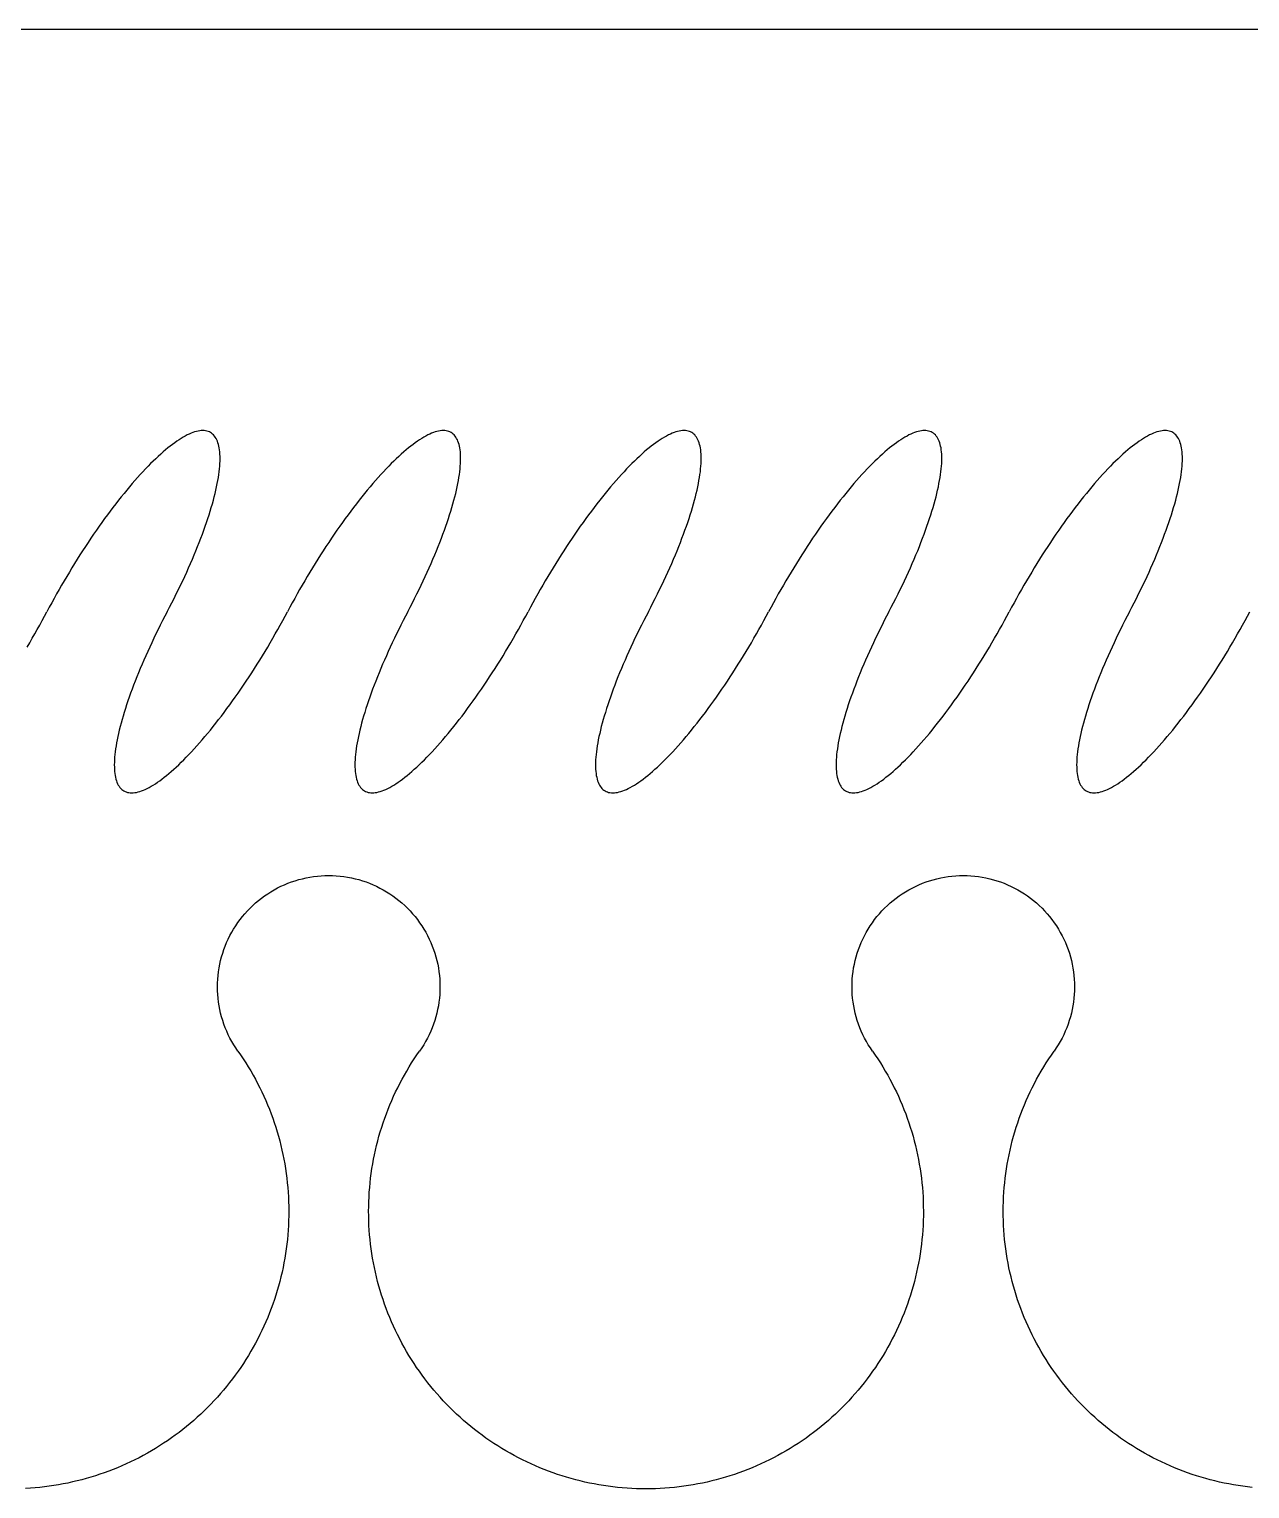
# Model space of a CAD drawing. Header units: millimetres. Extents: x -187744 to 2148, y -49419 to 6550.
# Drawn here: x -7706.7 to -7609.3, y -6877.8 to -6761.5 of the extents above; entities that cross this region are included whole.
import ezdxf

# ---------------------------------------------------------------- set-up
doc = ezdxf.new("R2010")
doc.units = ezdxf.units.MM
doc.header["$LTSCALE"] = 1000
doc.header["$MEASUREMENT"] = 0
doc.layers.add('A-WINDOW', color=12, linetype='Continuous')
doc.layers.add('FF-FURNA', color=40, linetype='Continuous')

# ---------------------------------------------------------------- blocks, each defined once
blk = doc.blocks.new('DRAPES2')
at = {"linetype": 'ByBlock'}
for points in [[(241.473, 97.5723, 0), (242.225, 97.4885, 0), (242.974, 97.3919, 0), (243.722, 97.2825, 0), (244.468, 97.1603, 0), (245.212, 97.0254, 0), (245.953, 96.8779, 0), (246.692, 96.7177, 0), (247.428, 96.5449, 0), (248.161, 96.3595, 0), (248.89, 96.1617, 0), (249.616, 95.9514, 0), (250.339, 95.7288, 0), (251.057, 95.4938, 0), (251.772, 95.2466, 0), (252.482, 94.9873, 0), (253.187, 94.7159, 0), (253.888, 94.4324, 0), (254.584, 94.137, 0), (255.274, 93.8298, 0), (255.96, 93.5109, 0), (256.639, 93.1802, 0), (257.313, 92.8381, 0), (257.981, 92.4844, 0), (258.643, 92.1194, 0), (259.299, 91.7431, 0), (259.948, 91.3557, 0), (260.59, 90.9573, 0), (261.226, 90.548, 0), (261.854, 90.1278, 0), (262.475, 89.697, 0), (263.089, 89.2557, 0), (263.695, 88.8039, 0), (264.293, 88.3418, 0), (264.884, 87.8696, 0), (265.466, 87.3874, 0), (266.039, 86.8953, 0), (266.605, 86.3935, 0), (267.161, 85.8821, 0), (267.709, 85.3613, 0), (268.248, 84.8311, 0), (268.778, 84.2919, 0), (269.298, 83.7437, 0), (269.809, 83.1867, 0), (270.311, 82.621, 0), (270.802, 82.0469, 0), (271.284, 81.4644, 0), (271.756, 80.8738, 0), (272.217, 80.2752, 0), (272.669, 79.6688, 0), (273.11, 79.0548, 0), (273.54, 78.4334, 0), (273.96, 77.8047, 0), (274.368, 77.1689, 0), (274.766, 76.5263, 0), (275.153, 75.8769, 0), (275.529, 75.221, 0), (275.894, 74.5588, 0), (276.247, 73.8905, 0), (276.588, 73.2162, 0), (276.919, 72.5362, 0), (277.237, 71.8507, 0), (277.544, 71.1598, 0), (277.839, 70.4638, 0), (278.121, 69.7628, 0), (278.392, 69.0572, 0), (278.651, 68.347, 0), (278.898, 67.6324, 0), (279.132, 66.9138, 0), (279.354, 66.1913, 0), (279.564, 65.4651, 0), (279.761, 64.7354, 0), (279.946, 64.0024, 0), (280.118, 63.2664, 0), (280.278, 62.5275, 0), (280.425, 61.7861, 0), (280.559, 61.0422, 0), (280.681, 60.2962, 0), (280.79, 59.5482, 0), (280.886, 58.7984, 0), (280.969, 58.0471, 0), (281.039, 57.2945, 0), (281.097, 56.5408, 0), (281.142, 55.7862, 0), (281.173, 55.031, 0), (281.192, 54.2753, 0), (281.198, 53.5194, 0), (281.191, 52.7636, 0), (281.171, 52.0079, 0), (281.139, 51.2528, 0), (281.093, 50.4982, 0), (281.034, 49.7446, 0), (280.963, 48.9921, 0), (280.879, 48.2409, 0), (280.781, 47.4913, 0), (280.672, 46.7434, 0), (280.549, 45.9975, 0), (280.414, 45.2539, 0), (280.266, 44.5126, 0), (280.105, 43.774, 0), (279.932, 43.0382, 0), (279.746, 42.3055, 0), (279.548, 41.5761, 0), (279.337, 40.8502, 0), (279.114, 40.1279, 0), (278.878, 39.4096, 0), (278.631, 38.6955, 0), (278.371, 37.9856, 0), (278.099, 37.2803, 0), (277.815, 36.5797, 0), (277.519, 35.8841, 0), (277.212, 35.1937, 0), (276.892, 34.5086, 0), (276.561, 33.829, 0), (276.219, 33.1552, 0), (275.864, 32.4874, 0), (275.499, 31.8257, 0), (275.122, 31.1703, 0), (274.735, 30.5215, 0), (274.336, 29.8794, 0), (273.926, 29.2442, 0), (273.505, 28.6161, 0), (273.074, 27.9953, 0)], [(302.06, 27.9936, 0), (301.629, 28.6145, 0), (301.208, 29.2427, 0), (300.799, 29.8779, 0), (300.4, 30.5201, 0), (300.012, 31.1689, 0), (299.635, 31.8243, 0), (299.27, 32.4861, 0), (298.916, 33.154, 0), (298.574, 33.8278, 0), (298.243, 34.5074, 0), (297.923, 35.1925, 0), (297.616, 35.883, 0), (297.32, 36.5786, 0), (297.036, 37.2792, 0), (296.764, 37.9846, 0), (296.505, 38.6944, 0), (296.257, 39.4086, 0), (296.022, 40.127, 0), (295.799, 40.8492, 0), (295.588, 41.5752, 0), (295.39, 42.3046, 0), (295.204, 43.0373, 0), (295.031, 43.7731, 0), (294.87, 44.5118, 0), (294.722, 45.253, 0), (294.587, 45.9967, 0), (294.465, 46.7426, 0), (294.355, 47.4905, 0), (294.258, 48.2402, 0), (294.174, 48.9914, 0), (294.102, 49.7439, 0), (294.044, 50.4975, 0), (293.998, 51.252, 0), (293.966, 52.0072, 0), (293.946, 52.7628, 0), (293.939, 53.5187, 0), (293.945, 54.2746, 0), (293.964, 55.0302, 0), (293.996, 55.7855, 0), (294.04, 56.54, 0), (294.098, 57.2937, 0), (294.168, 58.0463, 0), (294.252, 58.7976, 0), (294.348, 59.5474, 0), (294.457, 60.2954, 0), (294.578, 61.0414, 0), (294.713, 61.7853, 0), (294.86, 62.5267, 0), (295.02, 63.2655, 0), (295.192, 64.0015, 0), (295.377, 64.7345, 0), (295.574, 65.4641, 0), (295.784, 66.1903, 0), (296.006, 66.9128, 0), (296.241, 67.6314, 0), (296.488, 68.3459, 0), (296.746, 69.0561, 0), (297.017, 69.7618, 0), (297.3, 70.4627, 0), (297.595, 71.1587, 0), (297.902, 71.8495, 0), (298.221, 72.535, 0), (298.551, 73.215, 0), (298.893, 73.8892, 0), (299.246, 74.5575, 0), (299.61, 75.2197, 0), (299.986, 75.8755, 0), (300.373, 76.5248, 0), (300.771, 77.1674, 0), (301.18, 77.8032, 0), (301.6, 78.4318, 0), (302.03, 79.0532, 0), (302.471, 79.6671, 0), (302.923, 80.2735, 0), (303.384, 80.872, 0), (303.856, 81.4625, 0), (304.338, 82.0449, 0), (304.83, 82.619, 0), (305.331, 83.1846, 0), (305.842, 83.7416, 0), (306.363, 84.2898, 0), (306.893, 84.8289, 0), (307.431, 85.359, 0), (307.979, 85.8798, 0), (308.536, 86.3911, 0), (309.101, 86.8929, 0), (309.675, 87.3849, 0), (310.257, 87.867, 0), (310.848, 88.3392, 0), (311.446, 88.8012, 0), (312.052, 89.2529, 0), (312.666, 89.6942, 0), (313.287, 90.1249, 0), (313.915, 90.545, 0), (314.551, 90.9542, 0), (315.193, 91.3526, 0), (315.842, 91.7399, 0), (316.498, 92.1161, 0), (317.16, 92.481, 0), (317.828, 92.8346, 0), (318.502, 93.1767, 0), (319.182, 93.5073, 0), (319.867, 93.8262, 0), (320.558, 94.1333, 0), (321.254, 94.4286, 0), (321.955, 94.712, 0), (322.66, 94.9833, 0), (323.37, 95.2426, 0), (324.084, 95.4897, 0), (324.803, 95.7245, 0), (325.525, 95.9471, 0), (326.251, 96.1573, 0), (326.981, 96.355, 0), (327.714, 96.5403, 0), (328.45, 96.713, 0), (329.188, 96.8731, 0), (329.93, 97.0206, 0), (330.674, 97.1554, 0), (331.42, 97.2775, 0), (332.168, 97.3868, 0), (332.917, 97.4834, 0), (333.669, 97.5671, 0), (334.421, 97.6379, 0), (335.175, 97.6959, 0), (335.929, 97.741, 0), (336.685, 97.7733, 0), (337.44, 97.7926, 0), (338.196, 97.799, 0)], [(338.196, 97.799, 0), (338.952, 97.7925, 0), (339.708, 97.7731, 0), (340.463, 97.7408, 0), (341.217, 97.6956, 0), (341.971, 97.6375, 0), (342.723, 97.5665, 0), (343.475, 97.4827, 0), (344.224, 97.3861, 0), (344.972, 97.2767, 0), (345.718, 97.1546, 0), (346.462, 97.0197, 0), (347.203, 96.8721, 0), (347.942, 96.7119, 0), (348.678, 96.5391, 0), (349.411, 96.3538, 0), (350.14, 96.1559, 0), (350.866, 95.9457, 0), (351.589, 95.723, 0), (352.307, 95.4881, 0), (353.022, 95.2409, 0), (353.732, 94.9815, 0), (354.437, 94.7101, 0), (355.138, 94.4267, 0), (355.834, 94.1313, 0), (356.524, 93.8241, 0), (357.21, 93.5051, 0), (357.889, 93.1745, 0), (358.563, 92.8323, 0), (359.231, 92.4787, 0), (359.893, 92.1136, 0), (360.549, 91.7374, 0), (361.198, 91.35, 0), (361.84, 90.9516, 0), (362.476, 90.5422, 0), (363.104, 90.1221, 0), (363.725, 89.6913, 0), (364.339, 89.2499, 0), (364.945, 88.7981, 0), (365.543, 88.3361, 0), (366.134, 87.8639, 0), (366.716, 87.3816, 0), (367.289, 86.8896, 0), (367.855, 86.3877, 0), (368.411, 85.8763, 0), (368.959, 85.3555, 0), (369.498, 84.8254, 0), (370.028, 84.2861, 0), (370.548, 83.7379, 0), (371.059, 83.1809, 0), (371.561, 82.6152, 0), (372.052, 82.0411, 0), (372.534, 81.4586, 0), (373.006, 80.868, 0), (373.467, 80.2694, 0), (373.919, 79.6631, 0), (374.36, 79.0491, 0), (374.79, 78.4276, 0), (375.21, 77.7989, 0), (375.618, 77.1632, 0), (376.016, 76.5205, 0), (376.403, 75.8712, 0), (376.779, 75.2153, 0), (377.144, 74.5531, 0), (377.497, 73.8847, 0), (377.838, 73.2105, 0), (378.169, 72.5305, 0), (378.487, 71.8449, 0), (378.794, 71.1541, 0), (379.089, 70.458, 0), (379.371, 69.7571, 0), (379.642, 69.0514, 0), (379.901, 68.3412, 0), (380.148, 67.6267, 0), (380.382, 66.908, 0), (380.604, 66.1855, 0), (380.814, 65.4593, 0), (381.011, 64.7296, 0), (381.196, 63.9966, 0), (381.368, 63.2606, 0), (381.528, 62.5218, 0), (381.675, 61.7803, 0), (381.809, 61.0365, 0), (381.931, 60.2904, 0), (382.04, 59.5424, 0), (382.136, 58.7926, 0), (382.219, 58.0413, 0), (382.289, 57.2887, 0), (382.347, 56.535, 0), (382.392, 55.7804, 0), (382.423, 55.0252, 0), (382.442, 54.2695, 0), (382.448, 53.5137, 0), (382.441, 52.7578, 0), (382.421, 52.0022, 0), (382.389, 51.247, 0), (382.343, 50.4925, 0), (382.284, 49.7389, 0), (382.213, 48.9863, 0), (382.129, 48.2352, 0), (382.031, 47.4855, 0), (381.922, 46.7377, 0), (381.799, 45.9918, 0), (381.664, 45.2481, 0), (381.516, 44.5068, 0), (381.355, 43.7682, 0), (381.182, 43.0325, 0), (380.996, 42.2998, 0), (380.798, 41.5703, 0), (380.587, 40.8444, 0), (380.364, 40.1222, 0), (380.128, 39.4039, 0), (379.881, 38.6897, 0), (379.621, 37.9798, 0), (379.349, 37.2745, 0), (379.065, 36.574, 0), (378.769, 35.8784, 0), (378.462, 35.1879, 0), (378.142, 34.5028, 0), (377.811, 33.8233, 0), (377.469, 33.1495, 0), (377.114, 32.4816, 0), (376.749, 31.8199, 0), (376.372, 31.1646, 0), (375.985, 30.5158, 0), (375.586, 29.8737, 0), (375.176, 29.2384, 0), (374.755, 28.6103, 0), (374.324, 27.9895, 0)], [(403.31, 27.9878, 0), (402.879, 28.6087, 0), (402.458, 29.2369, 0), (402.049, 29.8721, 0), (401.65, 30.5143, 0), (401.262, 31.1632, 0), (400.885, 31.8186, 0), (400.52, 32.4803, 0), (400.166, 33.1482, 0), (399.824, 33.822, 0), (399.493, 34.5016, 0), (399.173, 35.1867, 0), (398.866, 35.8772, 0), (398.57, 36.5729, 0), (398.286, 37.2735, 0), (398.014, 37.9788, 0), (397.755, 38.6887, 0), (397.507, 39.4029, 0), (397.272, 40.1212, 0), (397.049, 40.8435, 0), (396.838, 41.5694, 0), (396.64, 42.2989, 0), (396.454, 43.0316, 0), (396.281, 43.7674, 0), (396.12, 44.506, 0), (395.972, 45.2473, 0), (395.837, 45.991, 0), (395.715, 46.7369, 0), (395.605, 47.4848, 0), (395.508, 48.2344, 0), (395.424, 48.9856, 0), (395.352, 49.7381, 0), (395.294, 50.4917, 0), (395.248, 51.2463, 0), (395.216, 52.0015, 0), (395.196, 52.7571, 0), (395.189, 53.513, 0), (395.195, 54.2688, 0), (395.214, 55.0245, 0), (395.246, 55.7797, 0), (395.29, 56.5343, 0), (395.348, 57.288, 0), (395.418, 58.0406, 0), (395.502, 58.7919, 0), (395.598, 59.5416, 0), (395.707, 60.2896, 0), (395.828, 61.0357, 0), (395.963, 61.7795, 0), (396.11, 62.521, 0), (396.27, 63.2598, 0), (396.442, 63.9958, 0), (396.627, 64.7287, 0), (396.824, 65.4584, 0), (397.034, 66.1846, 0), (397.256, 66.9071, 0), (397.491, 67.6257, 0), (397.738, 68.3402, 0), (397.996, 69.0504, 0), (398.267, 69.756, 0), (398.55, 70.4569, 0), (398.845, 71.1529, 0), (399.152, 71.8438, 0), (399.471, 72.5293, 0), (399.801, 73.2092, 0), (400.143, 73.8835, 0), (400.496, 74.5517, 0), (400.86, 75.2139, 0), (401.236, 75.8697, 0), (401.623, 76.5191, 0), (402.021, 77.1617, 0), (402.43, 77.7974, 0), (402.85, 78.426, 0), (403.28, 79.0474, 0), (403.721, 79.6614, 0), (404.173, 80.2677, 0), (404.634, 80.8662, 0), (405.106, 81.4568, 0), (405.588, 82.0392, 0), (406.08, 82.6133, 0), (406.581, 83.1789, 0), (407.092, 83.7358, 0), (407.613, 84.284, 0), (408.143, 84.8232, 0), (408.681, 85.3532, 0), (409.229, 85.874, 0), (409.786, 86.3853, 0), (410.351, 86.8871, 0), (410.925, 87.3791, 0), (411.507, 87.8613, 0), (412.098, 88.3334, 0), (412.696, 88.7954, 0), (413.302, 89.2471, 0), (413.916, 89.6884, 0), (414.537, 90.1191, 0), (415.165, 90.5392, 0), (415.801, 90.9485, 0), (416.443, 91.3468, 0), (417.092, 91.7342, 0), (417.748, 92.1104, 0), (418.41, 92.4753, 0), (419.078, 92.8289, 0), (419.752, 93.171, 0), (420.432, 93.5015, 0), (421.117, 93.8204, 0), (421.808, 94.1275, 0), (422.504, 94.4228, 0), (423.205, 94.7062, 0), (423.91, 94.9775, 0), (424.62, 95.2368, 0), (425.334, 95.4839, 0), (426.053, 95.7188, 0), (426.775, 95.9413, 0), (427.501, 96.1515, 0), (428.231, 96.3493, 0), (428.964, 96.5345, 0), (429.7, 96.7073, 0), (430.438, 96.8674, 0), (431.18, 97.0149, 0), (431.924, 97.1497, 0), (432.67, 97.2717, 0), (433.418, 97.3811, 0), (434.167, 97.4776, 0), (434.919, 97.5613, 0), (435.671, 97.6322, 0), (436.425, 97.6902, 0), (437.179, 97.7353, 0)], [(302.06, 27.9936, 0), (302.401, 27.4926, 0), (302.726, 26.9802, 0), (303.032, 26.4571, 0), (303.321, 25.9238, 0), (303.591, 25.3809, 0), (303.842, 24.8291, 0), (304.075, 24.2691, 0), (304.288, 23.7014, 0), (304.482, 23.1268, 0), (304.656, 22.546, 0), (304.81, 21.9595, 0), (304.944, 21.3681, 0), (305.057, 20.7724, 0), (305.15, 20.1733, 0), (305.223, 19.5713, 0), (305.275, 18.9672, 0), (305.307, 18.3616, 0), (305.317, 17.7553, 0), (305.307, 17.1491, 0), (305.277, 16.5435, 0), (305.225, 15.9393, 0), (305.153, 15.3372, 0), (305.061, 14.7379, 0), (304.948, 14.1422, 0), (304.815, 13.5506, 0), (304.661, 12.9639, 0), (304.488, 12.3829, 0), (304.295, 11.808, 0), (304.082, 11.2401, 0), (303.851, 10.6798, 0), (303.6, 10.1278, 0), (303.33, 9.5846, 0), (303.042, 9.05095, 0), (302.736, 8.52744, 0), (302.413, 8.01469, 0), (302.072, 7.5133, 0), (301.714, 7.02384, 0), (301.339, 6.5469, 0), (300.949, 6.08302, 0), (300.543, 5.63275, 0), (300.121, 5.19661, 0), (299.686, 4.77512, 0), (299.235, 4.36876, 0), (298.772, 3.97801, 0), (298.295, 3.60332, 0), (297.806, 3.24514, 0), (297.305, 2.90388, 0), (296.792, 2.57993, 0), (296.269, 2.27368, 0), (295.735, 1.98549, 0), (295.192, 1.71568, 0), (294.64, 1.46458, 0), (294.08, 1.23247, 0), (293.512, 1.01964, 0), (292.937, 0.826322, 0), (292.356, 0.652746, 0), (291.77, 0.499115, 0), (291.178, 0.365609, 0), (290.583, 0.252383, 0), (289.984, 0.159569, 0), (289.381, 0.087275, 0), (288.777, 0.035586, 0), (288.172, 0.004563, 0), (287.565, -0.00576, 0), (286.959, 0.004632, 0), (286.354, 0.035724, 0), (285.749, 0.087482, 0), (285.147, 0.159844, 0), (284.548, 0.252726, 0), (283.953, 0.36602, 0), (283.361, 0.499594, 0), (282.774, 0.653291, 0), (282.194, 0.826933, 0), (281.619, 1.02032, 0), (281.051, 1.23322, 0), (280.491, 1.46538, 0), (279.939, 1.71655, 0), (279.396, 1.98641, 0), (278.863, 2.27467, 0), (278.339, 2.58098, 0), (277.827, 2.90498, 0), (277.325, 3.2463, 0), (276.836, 3.60454, 0), (276.36, 3.97928, 0), (275.896, 4.37009, 0), (275.446, 4.7765, 0), (275.01, 5.19804, 0), (274.589, 5.63422, 0), (274.183, 6.08454, 0), (273.792, 6.54846, 0), (273.418, 7.02545, 0), (273.06, 7.51495, 0), (272.719, 8.01638, 0), (272.395, 8.52917, 0), (272.09, 9.05271, 0), (271.802, 9.5864, 0), (271.532, 10.1296, 0), (271.281, 10.6817, 0), (271.05, 11.242, 0), (270.837, 11.8099, 0), (270.644, 12.3848, 0), (270.471, 12.9659, 0), (270.318, 13.5526, 0), (270.185, 14.1441, 0), (270.072, 14.7399, 0), (269.979, 15.3392, 0), (269.908, 15.9413, 0), (269.856, 16.5455, 0), (269.826, 17.1511, 0), (269.816, 17.7574, 0), (269.826, 18.3636, 0), (269.858, 18.9692, 0), (269.91, 19.5733, 0), (269.983, 20.1753, 0), (270.076, 20.7744, 0), (270.19, 21.37, 0), (270.324, 21.9614, 0), (270.478, 22.5479, 0), (270.652, 23.1288, 0), (270.846, 23.7033, 0), (271.059, 24.271, 0), (271.291, 24.831, 0), (271.543, 25.3827, 0), (271.813, 25.9256, 0), (272.102, 26.4588, 0), (272.408, 26.982, 0), (272.733, 27.4943, 0), (273.074, 27.9953, 0)], [(403.31, 27.9878, 0), (403.651, 27.4868, 0), (403.976, 26.9745, 0), (404.282, 26.4513, 0), (404.571, 25.918, 0), (404.841, 25.3751, 0), (405.092, 24.8234, 0), (405.325, 24.2633, 0), (405.538, 23.6957, 0), (405.732, 23.1211, 0), (405.906, 22.5402, 0), (406.06, 21.9537, 0), (406.194, 21.3623, 0), (406.307, 20.7667, 0), (406.4, 20.1675, 0), (406.473, 19.5655, 0), (406.525, 18.9614, 0), (406.557, 18.3558, 0), (406.567, 17.7496, 0), (406.557, 17.1433, 0), (406.527, 16.5377, 0), (406.475, 15.9335, 0), (406.403, 15.3314, 0), (406.311, 14.7322, 0), (406.198, 14.1364, 0), (406.065, 13.5449, 0), (405.911, 12.9582, 0), (405.738, 12.3771, 0), (405.545, 11.8023, 0), (405.332, 11.2344, 0), (405.101, 10.6741, 0), (404.85, 10.122, 0), (404.58, 9.57884, 0), (404.292, 9.04519, 0), (403.986, 8.52168, 0), (403.663, 8.00893, 0), (403.322, 7.50754, 0), (402.964, 7.01808, 0), (402.589, 6.54114, 0), (402.199, 6.07726, 0), (401.793, 5.62699, 0), (401.371, 5.19085, 0), (400.936, 4.76936, 0), (400.485, 4.363, 0), (400.022, 3.97225, 0), (399.545, 3.59756, 0), (399.056, 3.23938, 0), (398.555, 2.89812, 0), (398.042, 2.57417, 0), (397.519, 2.26792, 0), (396.985, 1.97973, 0), (396.442, 1.70992, 0), (395.89, 1.45882, 0), (395.33, 1.22671, 0), (394.762, 1.01388, 0), (394.187, 0.820562, 0), (393.606, 0.646986, 0), (393.02, 0.493356, 0), (392.428, 0.359849, 0), (391.833, 0.246623, 0), (391.234, 0.153809, 0), (390.631, 0.081515, 0), (390.027, 0.029826, 0), (389.422, -0.001197, 0), (388.815, -0.011519, 0), (388.209, -0.001128, 0), (387.604, 0.029964, 0), (386.999, 0.081722, 0), (386.397, 0.154084, 0), (385.798, 0.246966, 0), (385.203, 0.36026, 0), (384.611, 0.493834, 0), (384.024, 0.647531, 0), (383.444, 0.821173, 0), (382.869, 1.01456, 0), (382.301, 1.22746, 0), (381.741, 1.45962, 0), (381.189, 1.71079, 0), (380.646, 1.98065, 0), (380.113, 2.26891, 0), (379.589, 2.57522, 0), (379.077, 2.89922, 0), (378.575, 3.24054, 0), (378.086, 3.59878, 0), (377.61, 3.97352, 0), (377.146, 4.36433, 0), (376.696, 4.77074, 0), (376.26, 5.19228, 0), (375.839, 5.62846, 0), (375.433, 6.07878, 0), (375.042, 6.5427, 0), (374.668, 7.01969, 0), (374.31, 7.50919, 0), (373.969, 8.01062, 0), (373.645, 8.52341, 0), (373.34, 9.04695, 0), (373.052, 9.58064, 0), (372.782, 10.1238, 0), (372.531, 10.6759, 0), (372.3, 11.2363, 0), (372.087, 11.8042, 0), (371.894, 12.379, 0), (371.721, 12.9601, 0), (371.568, 13.5468, 0), (371.435, 14.1384, 0), (371.322, 14.7342, 0), (371.229, 15.3334, 0), (371.158, 15.9355, 0), (371.106, 16.5397, 0), (371.076, 17.1453, 0), (371.066, 17.7516, 0), (371.076, 18.3579, 0), (371.108, 18.9634, 0), (371.16, 19.5675, 0), (371.233, 20.1695, 0), (371.326, 20.7687, 0), (371.44, 21.3643, 0), (371.574, 21.9557, 0), (371.728, 22.5421, 0), (371.902, 23.123, 0), (372.096, 23.6976, 0), (372.309, 24.2652, 0), (372.541, 24.8252, 0), (372.793, 25.377, 0), (373.063, 25.9198, 0), (373.352, 26.4531, 0), (373.658, 26.9762, 0), (373.983, 27.4885, 0), (374.324, 27.9895, 0)]]:
    blk.add_polyline3d(points, dxfattribs=at)
blk = doc.blocks.new('06BDR-PR2')
for points in [[(362.246, 0, 0), (362.617, 0.70889, 0), (362.983, 1.41736, 0), (363.343, 2.12497, 0), (363.696, 2.8313, 0), (364.042, 3.53593, 0), (364.382, 4.23843, 0), (364.714, 4.93837, 0), (365.04, 5.63534, 0), (365.357, 6.32892, 0), (365.668, 7.01868, 0), (365.97, 7.70421, 0), (366.264, 8.38511, 0), (366.55, 9.06095, 0), (366.828, 9.73134, 0), (367.097, 10.3959, 0), (367.358, 11.0541, 0), (367.609, 11.7057, 0), (367.852, 12.3503, 0), (368.085, 12.9874, 0), (368.309, 13.6167, 0), (368.524, 14.2378, 0), (368.729, 14.8503, 0), (368.925, 15.4538, 0), (369.11, 16.0481, 0), (369.286, 16.6327, 0), (369.452, 17.2073, 0), (369.607, 17.7715, 0), (369.753, 18.325, 0), (369.888, 18.8674, 0), (370.012, 19.3985, 0), (370.127, 19.9179, 0), (370.23, 20.4254, 0), (370.323, 20.9205, 0), (370.406, 21.403, 0), (370.478, 21.8726, 0), (370.539, 22.329, 0), (370.589, 22.772, 0), (370.628, 23.2013, 0), (370.657, 23.6166, 0), (370.675, 24.0177, 0), (370.682, 24.4043, 0), (370.678, 24.7762, 0), (370.663, 25.1332, 0), (370.637, 25.475, 0), (370.601, 25.8015, 0), (370.553, 26.1125, 0), (370.495, 26.4077, 0), (370.426, 26.687, 0), (370.347, 26.9503, 0), (370.257, 27.1973, 0), (370.156, 27.4279, 0), (370.044, 27.642, 0), (369.923, 27.8395, 0), (369.79, 28.0201, 0), (369.648, 28.1839, 0), (369.495, 28.3308, 0), (369.332, 28.4605, 0), (369.159, 28.5732, 0), (368.976, 28.6686, 0), (368.783, 28.7467, 0), (368.581, 28.8075, 0), (368.369, 28.851, 0), (368.147, 28.8771, 0), (367.916, 28.8858, 0), (367.676, 28.8771, 0), (367.427, 28.851, 0), (367.169, 28.8075, 0), (366.902, 28.7467, 0), (366.627, 28.6686, 0), (366.343, 28.5732, 0), (366.051, 28.4605, 0), (365.751, 28.3308, 0), (365.443, 28.1839, 0), (365.127, 28.0201, 0), (364.804, 27.8395, 0), (364.473, 27.642, 0), (364.135, 27.4279, 0), (363.791, 27.1973, 0), (363.439, 26.9503, 0), (363.082, 26.687, 0), (362.717, 26.4077, 0), (362.347, 26.1125, 0), (361.971, 25.8015, 0), (361.59, 25.475, 0), (361.203, 25.1332, 0), (360.811, 24.7762, 0), (360.413, 24.4043, 0), (360.012, 24.0177, 0), (359.606, 23.6166, 0), (359.195, 23.2013, 0), (358.781, 22.772, 0), (358.363, 22.329, 0), (357.941, 21.8726, 0), (357.517, 21.403, 0), (357.089, 20.9205, 0), (356.659, 20.4254, 0), (356.226, 19.9179, 0), (355.791, 19.3985, 0), (355.355, 18.8674, 0), (354.916, 18.325, 0), (354.477, 17.7715, 0), (354.036, 17.2073, 0), (353.594, 16.6327, 0), (353.152, 16.0481, 0), (352.709, 15.4538, 0), (352.267, 14.8503, 0), (351.825, 14.2378, 0), (351.383, 13.6167, 0), (350.942, 12.9874, 0), (350.502, 12.3503, 0), (350.063, 11.7057, 0), (349.626, 11.0541, 0), (349.19, 10.3959, 0), (348.757, 9.73134, 0), (348.326, 9.06095, 0), (347.898, 8.38511, 0), (347.472, 7.70421, 0), (347.05, 7.01868, 0), (346.631, 6.32892, 0), (346.216, 5.63534, 0), (345.804, 4.93837, 0), (345.397, 4.23843, 0), (344.994, 3.53593, 0), (344.595, 2.8313, 0), (344.202, 2.12497, 0), (343.813, 1.41736, 0), (343.43, 0.70889, 0), (343.053, 0, 0)], [(400.631, 0, 0), (401.003, 0.70889, 0), (401.369, 1.41736, 0), (401.728, 2.12497, 0), (402.081, 2.8313, 0), (402.428, 3.53593, 0), (402.767, 4.23843, 0), (403.1, 4.93837, 0), (403.425, 5.63534, 0), (403.743, 6.32892, 0), (404.053, 7.01868, 0), (404.355, 7.70421, 0), (404.65, 8.38511, 0), (404.936, 9.06095, 0), (405.214, 9.73134, 0), (405.483, 10.3959, 0), (405.743, 11.0541, 0), (405.995, 11.7057, 0), (406.237, 12.3503, 0), (406.471, 12.9874, 0), (406.695, 13.6167, 0), (406.91, 14.2378, 0), (407.115, 14.8503, 0), (407.31, 15.4538, 0), (407.496, 16.0481, 0), (407.672, 16.6327, 0), (407.837, 17.2073, 0), (407.993, 17.7715, 0), (408.138, 18.325, 0), (408.273, 18.8674, 0), (408.398, 19.3985, 0), (408.512, 19.9179, 0), (408.616, 20.4254, 0), (408.709, 20.9205, 0), (408.791, 21.403, 0), (408.863, 21.8726, 0), (408.924, 22.329, 0), (408.974, 22.772, 0), (409.014, 23.2013, 0), (409.043, 23.6166, 0), (409.06, 24.0177, 0), (409.067, 24.4043, 0), (409.063, 24.7762, 0), (409.048, 25.1332, 0), (409.023, 25.475, 0), (408.986, 25.8015, 0), (408.939, 26.1125, 0), (408.881, 26.4077, 0), (408.812, 26.687, 0), (408.732, 26.9503, 0), (408.642, 27.1973, 0), (408.541, 27.4279, 0), (408.43, 27.642, 0), (408.308, 27.8395, 0), (408.176, 28.0201, 0), (408.033, 28.1839, 0), (407.881, 28.3308, 0), (407.718, 28.4605, 0), (407.545, 28.5732, 0), (407.362, 28.6686, 0), (407.169, 28.7467, 0), (406.966, 28.8075, 0), (406.754, 28.851, 0), (406.533, 28.8771, 0), (406.302, 28.8858, 0), (406.062, 28.8771, 0), (405.812, 28.851, 0), (405.554, 28.8075, 0), (405.288, 28.7467, 0), (405.012, 28.6686, 0), (404.728, 28.5732, 0), (404.436, 28.4605, 0), (404.136, 28.3308, 0), (403.828, 28.1839, 0), (403.512, 28.0201, 0), (403.189, 27.8395, 0), (402.859, 27.642, 0), (402.521, 27.4279, 0), (402.176, 27.1973, 0), (401.825, 26.9503, 0), (401.467, 26.687, 0), (401.103, 26.4077, 0), (400.733, 26.1125, 0), (400.357, 25.8015, 0), (399.975, 25.475, 0), (399.588, 25.1332, 0), (399.196, 24.7762, 0), (398.799, 24.4043, 0), (398.397, 24.0177, 0), (397.991, 23.6166, 0), (397.581, 23.2013, 0), (397.166, 22.772, 0), (396.748, 22.329, 0), (396.327, 21.8726, 0), (395.902, 21.403, 0), (395.475, 20.9205, 0), (395.044, 20.4254, 0), (394.612, 19.9179, 0), (394.177, 19.3985, 0), (393.74, 18.8674, 0), (393.302, 18.325, 0), (392.862, 17.7715, 0), (392.421, 17.2073, 0), (391.98, 16.6327, 0), (391.538, 16.0481, 0), (391.095, 15.4538, 0), (390.652, 14.8503, 0), (390.21, 14.2378, 0), (389.768, 13.6167, 0), (389.327, 12.9874, 0), (388.887, 12.3503, 0), (388.448, 11.7057, 0), (388.011, 11.0541, 0), (387.576, 10.3959, 0), (387.143, 9.73134, 0), (386.712, 9.06095, 0), (386.283, 8.38511, 0), (385.858, 7.70421, 0), (385.436, 7.01868, 0), (385.017, 6.32892, 0), (384.601, 5.63534, 0), (384.19, 4.93837, 0), (383.782, 4.23843, 0), (383.379, 3.53593, 0), (382.981, 2.8313, 0), (382.588, 2.12497, 0), (382.199, 1.41736, 0), (381.816, 0.70889, 0), (381.438, 0, 0)], [(439.017, 0, 0), (439.389, 0.70889, 0), (439.754, 1.41736, 0), (440.114, 2.12497, 0), (440.467, 2.8313, 0), (440.814, 3.53593, 0), (441.153, 4.23843, 0), (441.486, 4.93837, 0), (441.811, 5.63534, 0), (442.129, 6.32892, 0), (442.439, 7.01868, 0), (442.741, 7.70421, 0), (443.035, 8.38511, 0), (443.321, 9.06095, 0), (443.599, 9.73134, 0), (443.868, 10.3959, 0), (444.129, 11.0541, 0), (444.38, 11.7057, 0), (444.623, 12.3503, 0), (444.856, 12.9874, 0), (445.081, 13.6167, 0), (445.295, 14.2378, 0), (445.5, 14.8503, 0), (445.696, 15.4538, 0), (445.881, 16.0481, 0), (446.057, 16.6327, 0), (446.223, 17.2073, 0), (446.378, 17.7715, 0), (446.524, 18.325, 0), (446.659, 18.8674, 0), (446.784, 19.3985, 0), (446.898, 19.9179, 0), (447.001, 20.4254, 0), (447.095, 20.9205, 0), (447.177, 21.403, 0), (447.249, 21.8726, 0), (447.31, 22.329, 0), (447.36, 22.772, 0), (447.4, 23.2013, 0), (447.428, 23.6166, 0), (447.446, 24.0177, 0), (447.453, 24.4043, 0), (447.449, 24.7762, 0), (447.434, 25.1332, 0), (447.408, 25.475, 0), (447.372, 25.8015, 0), (447.325, 26.1125, 0), (447.266, 26.4077, 0), (447.198, 26.687, 0), (447.118, 26.9503, 0), (447.028, 27.1973, 0), (446.927, 27.4279, 0), (446.816, 27.642, 0), (446.694, 27.8395, 0), (446.562, 28.0201, 0), (446.419, 28.1839, 0), (446.266, 28.3308, 0), (446.103, 28.4605, 0), (445.93, 28.5732, 0), (445.747, 28.6686, 0), (445.554, 28.7467, 0), (445.352, 28.8075, 0), (445.14, 28.851, 0), (444.918, 28.8771, 0), (444.687, 28.8858, 0), (444.447, 28.8771, 0), (444.198, 28.851, 0), (443.94, 28.8075, 0), (443.673, 28.7467, 0), (443.398, 28.6686, 0), (443.114, 28.5732, 0), (442.822, 28.4605, 0), (442.522, 28.3308, 0), (442.214, 28.1839, 0), (441.898, 28.0201, 0), (441.575, 27.8395, 0), (441.244, 27.642, 0), (440.907, 27.4279, 0), (440.562, 27.1973, 0), (440.211, 26.9503, 0), (439.853, 26.687, 0), (439.489, 26.4077, 0), (439.119, 26.1125, 0), (438.743, 25.8015, 0), (438.361, 25.475, 0), (437.974, 25.1332, 0), (437.582, 24.7762, 0), (437.185, 24.4043, 0), (436.783, 24.0177, 0), (436.377, 23.6166, 0), (435.966, 23.2013, 0), (435.552, 22.772, 0), (435.134, 22.329, 0), (434.713, 21.8726, 0), (434.288, 21.403, 0), (433.86, 20.9205, 0), (433.43, 20.4254, 0), (432.997, 19.9179, 0), (432.563, 19.3985, 0), (432.126, 18.8674, 0), (431.688, 18.325, 0), (431.248, 17.7715, 0), (430.807, 17.2073, 0), (430.365, 16.6327, 0), (429.923, 16.0481, 0), (429.481, 15.4538, 0), (429.038, 14.8503, 0), (428.596, 14.2378, 0), (428.154, 13.6167, 0), (427.713, 12.9874, 0), (427.273, 12.3503, 0), (426.834, 11.7057, 0), (426.397, 11.0541, 0), (425.962, 10.3959, 0), (425.528, 9.73134, 0), (425.097, 9.06095, 0), (424.669, 8.38511, 0), (424.244, 7.70421, 0), (423.821, 7.01868, 0), (423.402, 6.32892, 0), (422.987, 5.63534, 0), (422.575, 4.93837, 0), (422.168, 4.23843, 0), (421.765, 3.53593, 0), (421.367, 2.8313, 0), (420.973, 2.12497, 0), (420.585, 1.41736, 0), (420.202, 0.70889, 0), (419.824, 0, 0)], [(477.402, 0, 0), (477.774, 0.70889, 0), (478.14, 1.41736, 0), (478.5, 2.12497, 0), (478.853, 2.8313, 0), (479.199, 3.53593, 0), (479.539, 4.23843, 0), (479.871, 4.93837, 0), (480.197, 5.63534, 0), (480.514, 6.32892, 0), (480.824, 7.01868, 0), (481.127, 7.70421, 0), (481.421, 8.38511, 0), (481.707, 9.06095, 0), (481.985, 9.73134, 0), (482.254, 10.3959, 0), (482.514, 11.0541, 0), (482.766, 11.7057, 0), (483.009, 12.3503, 0), (483.242, 12.9874, 0), (483.466, 13.6167, 0), (483.681, 14.2378, 0), (483.886, 14.8503, 0), (484.081, 15.4538, 0), (484.267, 16.0481, 0), (484.443, 16.6327, 0), (484.608, 17.2073, 0), (484.764, 17.7715, 0), (484.909, 18.325, 0), (485.045, 18.8674, 0), (485.169, 19.3985, 0), (485.283, 19.9179, 0), (485.387, 20.4254, 0), (485.48, 20.9205, 0), (485.563, 21.403, 0), (485.634, 21.8726, 0), (485.695, 22.329, 0), (485.746, 22.772, 0), (485.785, 23.2013, 0), (485.814, 23.6166, 0), (485.832, 24.0177, 0), (485.838, 24.4043, 0), (485.834, 24.7762, 0), (485.82, 25.1332, 0), (485.794, 25.475, 0), (485.758, 25.8015, 0), (485.71, 26.1125, 0), (485.652, 26.4077, 0), (485.583, 26.687, 0), (485.504, 26.9503, 0), (485.413, 27.1973, 0), (485.313, 27.4279, 0), (485.201, 27.642, 0), (485.079, 27.8395, 0), (484.947, 28.0201, 0), (484.805, 28.1839, 0), (484.652, 28.3308, 0), (484.489, 28.4605, 0), (484.316, 28.5732, 0), (484.133, 28.6686, 0), (483.94, 28.7467, 0), (483.738, 28.8075, 0), (483.525, 28.851, 0), (483.304, 28.8771, 0), (483.073, 28.8858, 0), (482.833, 28.8771, 0), (482.584, 28.851, 0), (482.326, 28.8075, 0), (482.059, 28.7467, 0), (481.783, 28.6686, 0), (481.5, 28.5732, 0), (481.208, 28.4605, 0), (480.907, 28.3308, 0), (480.599, 28.1839, 0), (480.284, 28.0201, 0), (479.96, 27.8395, 0), (479.63, 27.642, 0), (479.292, 27.4279, 0), (478.948, 27.1973, 0), (478.596, 26.9503, 0), (478.238, 26.687, 0), (477.874, 26.4077, 0), (477.504, 26.1125, 0), (477.128, 25.8015, 0), (476.747, 25.475, 0), (476.36, 25.1332, 0), (475.967, 24.7762, 0), (475.57, 24.4043, 0), (475.169, 24.0177, 0), (474.762, 23.6166, 0), (474.352, 23.2013, 0), (473.938, 22.772, 0), (473.52, 22.329, 0), (473.098, 21.8726, 0), (472.674, 21.403, 0), (472.246, 20.9205, 0), (471.816, 20.4254, 0), (471.383, 19.9179, 0), (470.948, 19.3985, 0), (470.512, 18.8674, 0), (470.073, 18.325, 0), (469.633, 17.7715, 0), (469.193, 17.2073, 0), (468.751, 16.6327, 0), (468.309, 16.0481, 0), (467.866, 15.4538, 0), (467.424, 14.8503, 0), (466.981, 14.2378, 0), (466.54, 13.6167, 0), (466.099, 12.9874, 0), (465.658, 12.3503, 0), (465.22, 11.7057, 0), (464.783, 11.0541, 0), (464.347, 10.3959, 0), (463.914, 9.73134, 0), (463.483, 9.06095, 0), (463.055, 8.38511, 0), (462.629, 7.70421, 0), (462.207, 7.01868, 0), (461.788, 6.32892, 0), (461.372, 5.63534, 0), (460.961, 4.93837, 0), (460.554, 4.23843, 0), (460.151, 3.53593, 0), (459.752, 2.8313, 0), (459.359, 2.12497, 0), (458.97, 1.41736, 0), (458.587, 0.70889, 0), (458.21, 0, 0)], [(515.788, 0, 0), (516.16, 0.70889, 0), (516.526, 1.41736, 0), (516.885, 2.12497, 0), (517.238, 2.8313, 0), (517.585, 3.53593, 0), (517.924, 4.23843, 0), (518.257, 4.93837, 0), (518.582, 5.63534, 0), (518.9, 6.32892, 0), (519.21, 7.01868, 0), (519.512, 7.70421, 0), (519.807, 8.38511, 0), (520.093, 9.06095, 0), (520.37, 9.73134, 0), (520.64, 10.3959, 0), (520.9, 11.0541, 0), (521.152, 11.7057, 0), (521.394, 12.3503, 0), (521.628, 12.9874, 0), (521.852, 13.6167, 0), (522.066, 14.2378, 0), (522.272, 14.8503, 0), (522.467, 15.4538, 0), (522.653, 16.0481, 0), (522.828, 16.6327, 0), (522.994, 17.2073, 0), (523.15, 17.7715, 0), (523.295, 18.325, 0), (523.43, 18.8674, 0), (523.555, 19.3985, 0), (523.669, 19.9179, 0), (523.773, 20.4254, 0), (523.866, 20.9205, 0), (523.948, 21.403, 0), (524.02, 21.8726, 0), (524.081, 22.329, 0), (524.131, 22.772, 0), (524.171, 23.2013, 0), (524.199, 23.6166, 0), (524.217, 24.0177, 0), (524.224, 24.4043, 0), (524.22, 24.7762, 0), (524.205, 25.1332, 0), (524.18, 25.475, 0), (524.143, 25.8015, 0), (524.096, 26.1125, 0), (524.038, 26.4077, 0), (523.969, 26.687, 0), (523.889, 26.9503, 0), (523.799, 27.1973, 0), (523.698, 27.4279, 0), (523.587, 27.642, 0), (523.465, 27.8395, 0), (523.333, 28.0201, 0), (523.19, 28.1839, 0), (523.037, 28.3308, 0), (522.874, 28.4605, 0), (522.701, 28.5732, 0), (522.519, 28.6686, 0), (522.326, 28.7467, 0), (522.123, 28.8075, 0), (521.911, 28.851, 0), (521.69, 28.8771, 0), (521.459, 28.8858, 0), (521.219, 28.8771, 0), (520.969, 28.851, 0), (520.711, 28.8075, 0), (520.445, 28.7467, 0), (520.169, 28.6686, 0), (519.885, 28.5732, 0), (519.593, 28.4605, 0), (519.293, 28.3308, 0), (518.985, 28.1839, 0), (518.669, 28.0201, 0), (518.346, 27.8395, 0), (518.016, 27.642, 0), (517.678, 27.4279, 0), (517.333, 27.1973, 0), (516.982, 26.9503, 0), (516.624, 26.687, 0), (516.26, 26.4077, 0), (515.89, 26.1125, 0), (515.514, 25.8015, 0), (515.132, 25.475, 0), (514.745, 25.1332, 0), (514.353, 24.7762, 0), (513.956, 24.4043, 0), (513.554, 24.0177, 0), (513.148, 23.6166, 0), (512.738, 23.2013, 0), (512.323, 22.772, 0), (511.905, 22.329, 0), (511.484, 21.8726, 0), (511.059, 21.403, 0), (510.632, 20.9205, 0), (510.201, 20.4254, 0), (509.769, 19.9179, 0), (509.334, 19.3985, 0), (508.897, 18.8674, 0), (508.459, 18.325, 0), (508.019, 17.7715, 0), (507.578, 17.2073, 0), (507.137, 16.6327, 0), (506.694, 16.0481, 0), (506.252, 15.4538, 0), (505.809, 14.8503, 0), (505.367, 14.2378, 0), (504.925, 13.6167, 0), (504.484, 12.9874, 0), (504.044, 12.3503, 0), (503.605, 11.7057, 0), (503.168, 11.0541, 0), (502.733, 10.3959, 0), (502.3, 9.73134, 0), (501.869, 9.06095, 0), (501.44, 8.38511, 0), (501.015, 7.70421, 0), (500.592, 7.01868, 0), (500.173, 6.32892, 0), (499.758, 5.63534, 0), (499.347, 4.93837, 0), (498.939, 4.23843, 0), (498.536, 3.53593, 0), (498.138, 2.8313, 0), (497.744, 2.12497, 0), (497.356, 1.41736, 0), (496.973, 0.70889, 0), (496.595, 0, 0)], [(538.144, 5.63534, 0), (537.732, 4.93837, 0), (537.325, 4.23843, 0), (536.922, 3.53593, 0), (536.524, 2.8313, 0), (536.13, 2.12497, 0), (535.742, 1.41736, 0), (535.358, 0.70889, 0), (534.981, 0, 0)], [(362.246, 0, 0), (361.874, -0.70889, 0), (361.508, -1.41736, 0), (361.148, -2.12497, 0), (360.795, -2.8313, 0), (360.449, -3.53593, 0), (360.109, -4.23843, 0), (359.777, -4.93837, 0), (359.452, -5.63534, 0), (359.134, -6.32892, 0), (358.824, -7.01868, 0), (358.521, -7.70421, 0), (358.227, -8.38511, 0), (357.941, -9.06095, 0), (357.663, -9.73134, 0), (357.394, -10.3959, 0), (357.134, -11.0541, 0), (356.882, -11.7057, 0), (356.64, -12.3503, 0), (356.406, -12.9874, 0), (356.182, -13.6167, 0), (355.967, -14.2378, 0), (355.762, -14.8503, 0), (355.567, -15.4538, 0), (355.381, -16.0481, 0), (355.205, -16.6327, 0), (355.04, -17.2073, 0), (354.884, -17.7715, 0), (354.739, -18.325, 0), (354.604, -18.8674, 0), (354.479, -19.3985, 0), (354.365, -19.9179, 0), (354.261, -20.4254, 0), (354.168, -20.9205, 0), (354.085, -21.403, 0), (354.014, -21.8726, 0), (353.953, -22.329, 0), (353.902, -22.772, 0), (353.863, -23.2013, 0), (353.834, -23.6166, 0), (353.817, -24.0177, 0), (353.81, -24.4043, 0), (353.814, -24.7762, 0), (353.828, -25.1332, 0), (353.854, -25.475, 0), (353.891, -25.8015, 0), (353.938, -26.1125, 0), (353.996, -26.4077, 0), (354.065, -26.687, 0), (354.144, -26.9503, 0), (354.235, -27.1973, 0), (354.335, -27.4279, 0), (354.447, -27.642, 0), (354.569, -27.8395, 0), (354.701, -28.0201, 0), (354.843, -28.1839, 0), (354.996, -28.3308, 0), (355.159, -28.4605, 0), (355.332, -28.5732, 0), (355.515, -28.6686, 0), (355.708, -28.7467, 0), (355.91, -28.8075, 0), (356.123, -28.851, 0), (356.344, -28.8771, 0), (356.575, -28.8858, 0), (356.815, -28.8771, 0), (357.064, -28.851, 0), (357.322, -28.8075, 0), (357.589, -28.7467, 0), (357.865, -28.6686, 0), (358.148, -28.5732, 0), (358.44, -28.4605, 0), (358.741, -28.3308, 0), (359.049, -28.1839, 0), (359.364, -28.0201, 0), (359.688, -27.8395, 0), (360.018, -27.642, 0), (360.356, -27.4279, 0), (360.7, -27.1973, 0), (361.052, -26.9503, 0), (361.41, -26.687, 0), (361.774, -26.4077, 0), (362.144, -26.1125, 0), (362.52, -25.8015, 0), (362.901, -25.475, 0), (363.289, -25.1332, 0), (363.681, -24.7762, 0), (364.078, -24.4043, 0), (364.479, -24.0177, 0), (364.886, -23.6166, 0), (365.296, -23.2013, 0), (365.71, -22.772, 0), (366.128, -22.329, 0), (366.55, -21.8726, 0), (366.975, -21.403, 0), (367.402, -20.9205, 0), (367.832, -20.4254, 0), (368.265, -19.9179, 0), (368.7, -19.3985, 0), (369.137, -18.8674, 0), (369.575, -18.325, 0), (370.015, -17.7715, 0), (370.455, -17.2073, 0), (370.897, -16.6327, 0), (371.339, -16.0481, 0), (371.782, -15.4538, 0), (372.224, -14.8503, 0), (372.667, -14.2378, 0), (373.109, -13.6167, 0), (373.55, -12.9874, 0), (373.99, -12.3503, 0), (374.428, -11.7057, 0), (374.866, -11.0541, 0), (375.301, -10.3959, 0), (375.734, -9.73134, 0), (376.165, -9.06095, 0), (376.593, -8.38511, 0), (377.019, -7.70421, 0), (377.441, -7.01868, 0), (377.86, -6.32892, 0), (378.276, -5.63534, 0), (378.687, -4.93837, 0), (379.094, -4.23843, 0), (379.497, -3.53593, 0), (379.896, -2.8313, 0), (380.289, -2.12497, 0), (380.678, -1.41736, 0), (381.061, -0.70889, 0), (381.438, 0, 0)], [(400.631, 0, 0), (400.259, -0.70889, 0), (399.894, -1.41736, 0), (399.534, -2.12497, 0), (399.181, -2.8313, 0), (398.835, -3.53593, 0), (398.495, -4.23843, 0), (398.162, -4.93837, 0), (397.837, -5.63534, 0), (397.519, -6.32892, 0), (397.209, -7.01868, 0), (396.907, -7.70421, 0), (396.613, -8.38511, 0), (396.327, -9.06095, 0), (396.049, -9.73134, 0), (395.78, -10.3959, 0), (395.519, -11.0541, 0), (395.268, -11.7057, 0), (395.025, -12.3503, 0), (394.792, -12.9874, 0), (394.568, -13.6167, 0), (394.353, -14.2378, 0), (394.148, -14.8503, 0), (393.952, -15.4538, 0), (393.767, -16.0481, 0), (393.591, -16.6327, 0), (393.425, -17.2073, 0), (393.27, -17.7715, 0), (393.124, -18.325, 0), (392.989, -18.8674, 0), (392.865, -19.3985, 0), (392.75, -19.9179, 0), (392.647, -20.4254, 0), (392.553, -20.9205, 0), (392.471, -21.403, 0), (392.399, -21.8726, 0), (392.338, -22.329, 0), (392.288, -22.772, 0), (392.249, -23.2013, 0), (392.22, -23.6166, 0), (392.202, -24.0177, 0), (392.195, -24.4043, 0), (392.199, -24.7762, 0), (392.214, -25.1332, 0), (392.24, -25.475, 0), (392.276, -25.8015, 0), (392.324, -26.1125, 0), (392.382, -26.4077, 0), (392.45, -26.687, 0), (392.53, -26.9503, 0), (392.62, -27.1973, 0), (392.721, -27.4279, 0), (392.832, -27.642, 0), (392.954, -27.8395, 0), (393.087, -28.0201, 0), (393.229, -28.1839, 0), (393.382, -28.3308, 0), (393.545, -28.4605, 0), (393.718, -28.5732, 0), (393.901, -28.6686, 0), (394.094, -28.7467, 0), (394.296, -28.8075, 0), (394.508, -28.851, 0), (394.73, -28.8771, 0), (394.961, -28.8858, 0), (395.201, -28.8771, 0), (395.45, -28.851, 0), (395.708, -28.8075, 0), (395.975, -28.7467, 0), (396.25, -28.6686, 0), (396.534, -28.5732, 0), (396.826, -28.4605, 0), (397.126, -28.3308, 0), (397.434, -28.1839, 0), (397.75, -28.0201, 0), (398.073, -27.8395, 0), (398.404, -27.642, 0), (398.741, -27.4279, 0), (399.086, -27.1973, 0), (399.437, -26.9503, 0), (399.795, -26.687, 0), (400.159, -26.4077, 0), (400.529, -26.1125, 0), (400.905, -25.8015, 0), (401.287, -25.475, 0), (401.674, -25.1332, 0), (402.066, -24.7762, 0), (402.463, -24.4043, 0), (402.865, -24.0177, 0), (403.271, -23.6166, 0), (403.682, -23.2013, 0), (404.096, -22.772, 0), (404.514, -22.329, 0), (404.935, -21.8726, 0), (405.36, -21.403, 0), (405.788, -20.9205, 0), (406.218, -20.4254, 0), (406.651, -19.9179, 0), (407.085, -19.3985, 0), (407.522, -18.8674, 0), (407.961, -18.325, 0), (408.4, -17.7715, 0), (408.841, -17.2073, 0), (409.283, -16.6327, 0), (409.725, -16.0481, 0), (410.167, -15.4538, 0), (410.61, -14.8503, 0), (411.052, -14.2378, 0), (411.494, -13.6167, 0), (411.935, -12.9874, 0), (412.375, -12.3503, 0), (412.814, -11.7057, 0), (413.251, -11.0541, 0), (413.687, -10.3959, 0), (414.12, -9.73134, 0), (414.551, -9.06095, 0), (414.979, -8.38511, 0), (415.405, -7.70421, 0), (415.827, -7.01868, 0), (416.246, -6.32892, 0), (416.661, -5.63534, 0), (417.073, -4.93837, 0), (417.48, -4.23843, 0), (417.883, -3.53593, 0), (418.281, -2.8313, 0), (418.675, -2.12497, 0), (419.063, -1.41736, 0), (419.446, -0.70889, 0), (419.824, 0, 0)], [(439.017, 0, 0), (438.645, -0.70889, 0), (438.279, -1.41736, 0), (437.92, -2.12497, 0), (437.567, -2.8313, 0), (437.22, -3.53593, 0), (436.881, -4.23843, 0), (436.548, -4.93837, 0), (436.223, -5.63534, 0), (435.905, -6.32892, 0), (435.595, -7.01868, 0), (435.293, -7.70421, 0), (434.998, -8.38511, 0), (434.712, -9.06095, 0), (434.435, -9.73134, 0), (434.165, -10.3959, 0), (433.905, -11.0541, 0), (433.653, -11.7057, 0), (433.411, -12.3503, 0), (433.177, -12.9874, 0), (432.953, -13.6167, 0), (432.739, -14.2378, 0), (432.533, -14.8503, 0), (432.338, -15.4538, 0), (432.152, -16.0481, 0), (431.977, -16.6327, 0), (431.811, -17.2073, 0), (431.655, -17.7715, 0), (431.51, -18.325, 0), (431.375, -18.8674, 0), (431.25, -19.3985, 0), (431.136, -19.9179, 0), (431.032, -20.4254, 0), (430.939, -20.9205, 0), (430.857, -21.403, 0), (430.785, -21.8726, 0), (430.724, -22.329, 0), (430.674, -22.772, 0), (430.634, -23.2013, 0), (430.606, -23.6166, 0), (430.588, -24.0177, 0), (430.581, -24.4043, 0), (430.585, -24.7762, 0), (430.6, -25.1332, 0), (430.625, -25.475, 0), (430.662, -25.8015, 0), (430.709, -26.1125, 0), (430.767, -26.4077, 0), (430.836, -26.687, 0), (430.916, -26.9503, 0), (431.006, -27.1973, 0), (431.107, -27.4279, 0), (431.218, -27.642, 0), (431.34, -27.8395, 0), (431.472, -28.0201, 0), (431.615, -28.1839, 0), (431.768, -28.3308, 0), (431.93, -28.4605, 0), (432.103, -28.5732, 0), (432.286, -28.6686, 0), (432.479, -28.7467, 0), (432.682, -28.8075, 0), (432.894, -28.851, 0), (433.115, -28.8771, 0), (433.346, -28.8858, 0), (433.586, -28.8771, 0), (433.836, -28.851, 0), (434.094, -28.8075, 0), (434.36, -28.7467, 0), (434.636, -28.6686, 0), (434.92, -28.5732, 0), (435.212, -28.4605, 0), (435.512, -28.3308, 0), (435.82, -28.1839, 0), (436.136, -28.0201, 0), (436.459, -27.8395, 0), (436.789, -27.642, 0), (437.127, -27.4279, 0), (437.472, -27.1973, 0), (437.823, -26.9503, 0), (438.181, -26.687, 0), (438.545, -26.4077, 0), (438.915, -26.1125, 0), (439.291, -25.8015, 0), (439.673, -25.475, 0), (440.06, -25.1332, 0), (440.452, -24.7762, 0), (440.849, -24.4043, 0), (441.251, -24.0177, 0), (441.657, -23.6166, 0), (442.067, -23.2013, 0), (442.482, -22.772, 0), (442.9, -22.329, 0), (443.321, -21.8726, 0), (443.746, -21.403, 0), (444.173, -20.9205, 0), (444.604, -20.4254, 0), (445.036, -19.9179, 0), (445.471, -19.3985, 0), (445.908, -18.8674, 0), (446.346, -18.325, 0), (446.786, -17.7715, 0), (447.227, -17.2073, 0), (447.668, -16.6327, 0), (448.111, -16.0481, 0), (448.553, -15.4538, 0), (448.996, -14.8503, 0), (449.438, -14.2378, 0), (449.88, -13.6167, 0), (450.321, -12.9874, 0), (450.761, -12.3503, 0), (451.2, -11.7057, 0), (451.637, -11.0541, 0), (452.072, -10.3959, 0), (452.505, -9.73134, 0), (452.936, -9.06095, 0), (453.365, -8.38511, 0), (453.79, -7.70421, 0), (454.213, -7.01868, 0), (454.631, -6.32892, 0), (455.047, -5.63534, 0), (455.458, -4.93837, 0), (455.866, -4.23843, 0), (456.269, -3.53593, 0), (456.667, -2.8313, 0), (457.061, -2.12497, 0), (457.449, -1.41736, 0), (457.832, -0.70889, 0), (458.21, 0, 0)], [(477.402, 0, 0), (477.031, -0.70889, 0), (476.665, -1.41736, 0), (476.305, -2.12497, 0), (475.952, -2.8313, 0), (475.606, -3.53593, 0), (475.266, -4.23843, 0), (474.934, -4.93837, 0), (474.608, -5.63534, 0), (474.291, -6.32892, 0), (473.981, -7.01868, 0), (473.678, -7.70421, 0), (473.384, -8.38511, 0), (473.098, -9.06095, 0), (472.82, -9.73134, 0), (472.551, -10.3959, 0), (472.291, -11.0541, 0), (472.039, -11.7057, 0), (471.796, -12.3503, 0), (471.563, -12.9874, 0), (471.339, -13.6167, 0), (471.124, -14.2378, 0), (470.919, -14.8503, 0), (470.724, -15.4538, 0), (470.538, -16.0481, 0), (470.362, -16.6327, 0), (470.196, -17.2073, 0), (470.041, -17.7715, 0), (469.896, -18.325, 0), (469.76, -18.8674, 0), (469.636, -19.3985, 0), (469.522, -19.9179, 0), (469.418, -20.4254, 0), (469.325, -20.9205, 0), (469.242, -21.403, 0), (469.171, -21.8726, 0), (469.11, -22.329, 0), (469.059, -22.772, 0), (469.02, -23.2013, 0), (468.991, -23.6166, 0), (468.973, -24.0177, 0), (468.967, -24.4043, 0), (468.97, -24.7762, 0), (468.985, -25.1332, 0), (469.011, -25.475, 0), (469.047, -25.8015, 0), (469.095, -26.1125, 0), (469.153, -26.4077, 0), (469.222, -26.687, 0), (469.301, -26.9503, 0), (469.391, -27.1973, 0), (469.492, -27.4279, 0), (469.604, -27.642, 0), (469.726, -27.8395, 0), (469.858, -28.0201, 0), (470, -28.1839, 0), (470.153, -28.3308, 0), (470.316, -28.4605, 0), (470.489, -28.5732, 0), (470.672, -28.6686, 0), (470.865, -28.7467, 0), (471.067, -28.8075, 0), (471.279, -28.851, 0), (471.501, -28.8771, 0), (471.732, -28.8858, 0), (471.972, -28.8771, 0), (472.221, -28.851, 0), (472.479, -28.8075, 0), (472.746, -28.7467, 0), (473.021, -28.6686, 0), (473.305, -28.5732, 0), (473.597, -28.4605, 0), (473.897, -28.3308, 0), (474.206, -28.1839, 0), (474.521, -28.0201, 0), (474.844, -27.8395, 0), (475.175, -27.642, 0), (475.513, -27.4279, 0), (475.857, -27.1973, 0), (476.209, -26.9503, 0), (476.566, -26.687, 0), (476.931, -26.4077, 0), (477.301, -26.1125, 0), (477.677, -25.8015, 0), (478.058, -25.475, 0), (478.445, -25.1332, 0), (478.838, -24.7762, 0), (479.235, -24.4043, 0), (479.636, -24.0177, 0), (480.043, -23.6166, 0), (480.453, -23.2013, 0), (480.867, -22.772, 0), (481.285, -22.329, 0), (481.707, -21.8726, 0), (482.131, -21.403, 0), (482.559, -20.9205, 0), (482.989, -20.4254, 0), (483.422, -19.9179, 0), (483.857, -19.3985, 0), (484.293, -18.8674, 0), (484.732, -18.325, 0), (485.171, -17.7715, 0), (485.612, -17.2073, 0), (486.054, -16.6327, 0), (486.496, -16.0481, 0), (486.939, -15.4538, 0), (487.381, -14.8503, 0), (487.824, -14.2378, 0), (488.265, -13.6167, 0), (488.706, -12.9874, 0), (489.146, -12.3503, 0), (489.585, -11.7057, 0), (490.022, -11.0541, 0), (490.458, -10.3959, 0), (490.891, -9.73134, 0), (491.322, -9.06095, 0), (491.75, -8.38511, 0), (492.176, -7.70421, 0), (492.598, -7.01868, 0), (493.017, -6.32892, 0), (493.432, -5.63534, 0), (493.844, -4.93837, 0), (494.251, -4.23843, 0), (494.654, -3.53593, 0), (495.053, -2.8313, 0), (495.446, -2.12497, 0), (495.835, -1.41736, 0), (496.218, -0.70889, 0), (496.595, 0, 0)], [(515.788, 0, 0), (515.416, -0.70889, 0), (515.051, -1.41736, 0), (514.691, -2.12497, 0), (514.338, -2.8313, 0), (513.991, -3.53593, 0), (513.652, -4.23843, 0), (513.319, -4.93837, 0), (512.994, -5.63534, 0), (512.676, -6.32892, 0), (512.366, -7.01868, 0), (512.064, -7.70421, 0), (511.77, -8.38511, 0), (511.484, -9.06095, 0), (511.206, -9.73134, 0), (510.937, -10.3959, 0), (510.676, -11.0541, 0), (510.425, -11.7057, 0), (510.182, -12.3503, 0), (509.949, -12.9874, 0), (509.724, -13.6167, 0), (509.51, -14.2378, 0), (509.305, -14.8503, 0), (509.109, -15.4538, 0), (508.924, -16.0481, 0), (508.748, -16.6327, 0), (508.582, -17.2073, 0), (508.427, -17.7715, 0), (508.281, -18.325, 0), (508.146, -18.8674, 0), (508.021, -19.3985, 0), (507.907, -19.9179, 0), (507.803, -20.4254, 0), (507.71, -20.9205, 0), (507.628, -21.403, 0), (507.556, -21.8726, 0), (507.495, -22.329, 0), (507.445, -22.772, 0), (507.405, -23.2013, 0), (507.377, -23.6166, 0), (507.359, -24.0177, 0), (507.352, -24.4043, 0), (507.356, -24.7762, 0), (507.371, -25.1332, 0), (507.397, -25.475, 0), (507.433, -25.8015, 0), (507.48, -26.1125, 0), (507.538, -26.4077, 0), (507.607, -26.687, 0), (507.687, -26.9503, 0), (507.777, -27.1973, 0), (507.878, -27.4279, 0), (507.989, -27.642, 0), (508.111, -27.8395, 0), (508.243, -28.0201, 0), (508.386, -28.1839, 0), (508.539, -28.3308, 0), (508.702, -28.4605, 0), (508.875, -28.5732, 0), (509.058, -28.6686, 0), (509.251, -28.7467, 0), (509.453, -28.8075, 0), (509.665, -28.851, 0), (509.887, -28.8771, 0), (510.118, -28.8858, 0), (510.358, -28.8771, 0), (510.607, -28.851, 0), (510.865, -28.8075, 0), (511.132, -28.7467, 0), (511.407, -28.6686, 0), (511.691, -28.5732, 0), (511.983, -28.4605, 0), (512.283, -28.3308, 0), (512.591, -28.1839, 0), (512.907, -28.0201, 0), (513.23, -27.8395, 0), (513.561, -27.642, 0), (513.898, -27.4279, 0), (514.243, -27.1973, 0), (514.594, -26.9503, 0), (514.952, -26.687, 0), (515.316, -26.4077, 0), (515.686, -26.1125, 0), (516.062, -25.8015, 0), (516.444, -25.475, 0), (516.831, -25.1332, 0), (517.223, -24.7762, 0), (517.62, -24.4043, 0), (518.022, -24.0177, 0), (518.428, -23.6166, 0), (518.839, -23.2013, 0), (519.253, -22.772, 0), (519.671, -22.329, 0), (520.092, -21.8726, 0), (520.517, -21.403, 0), (520.945, -20.9205, 0), (521.375, -20.4254, 0), (521.808, -19.9179, 0), (522.242, -19.3985, 0), (522.679, -18.8674, 0), (523.117, -18.325, 0), (523.557, -17.7715, 0), (523.998, -17.2073, 0), (524.44, -16.6327, 0), (524.882, -16.0481, 0), (525.324, -15.4538, 0), (525.767, -14.8503, 0), (526.209, -14.2378, 0), (526.651, -13.6167, 0), (527.092, -12.9874, 0), (527.532, -12.3503, 0), (527.971, -11.7057, 0), (528.408, -11.0541, 0), (528.843, -10.3959, 0), (529.277, -9.73134, 0), (529.708, -9.06095, 0), (530.136, -8.38511, 0), (530.561, -7.70421, 0), (530.984, -7.01868, 0), (531.403, -6.32892, 0), (531.818, -5.63534, 0), (532.23, -4.93837, 0), (532.637, -4.23843, 0), (533.04, -3.53593, 0), (533.438, -2.8313, 0), (533.832, -2.12497, 0), (534.22, -1.41736, 0), (534.603, -0.70889, 0), (534.981, 0, 0)]]:
    blk.add_polyline3d(points)
blk = doc.blocks.new('1#2#平面图$0$$TCHSYS$WIN2D')
blk.add_line((-0.5, -0.5), (0.5, -0.5))

msp = doc.modelspace()

# ---------------------------------------------------------------- block references
at = {"layer": 'A-WINDOW', "xscale": 2000, "yscale": 200, "zscale": 200}
msp.add_blockref('1#2#平面图$0$$TCHSYS$WIN2D', (-6865.36, -6661.46), dxfattribs=at)
at = {"layer": 'FF-FURNA', "xscale": 0.4999999999999999, "yscale": 0.4999999999999999, "zscale": 0.4999999999999999, "rotation": 180}
for name, p in [('06BDR-PR2', (-7437.82, -6807.91)), ('DRAPES2', (-7488.42, -6828.95))]:
    msp.add_blockref(name, p, dxfattribs=at)

doc.saveas('drawing.dxf')
